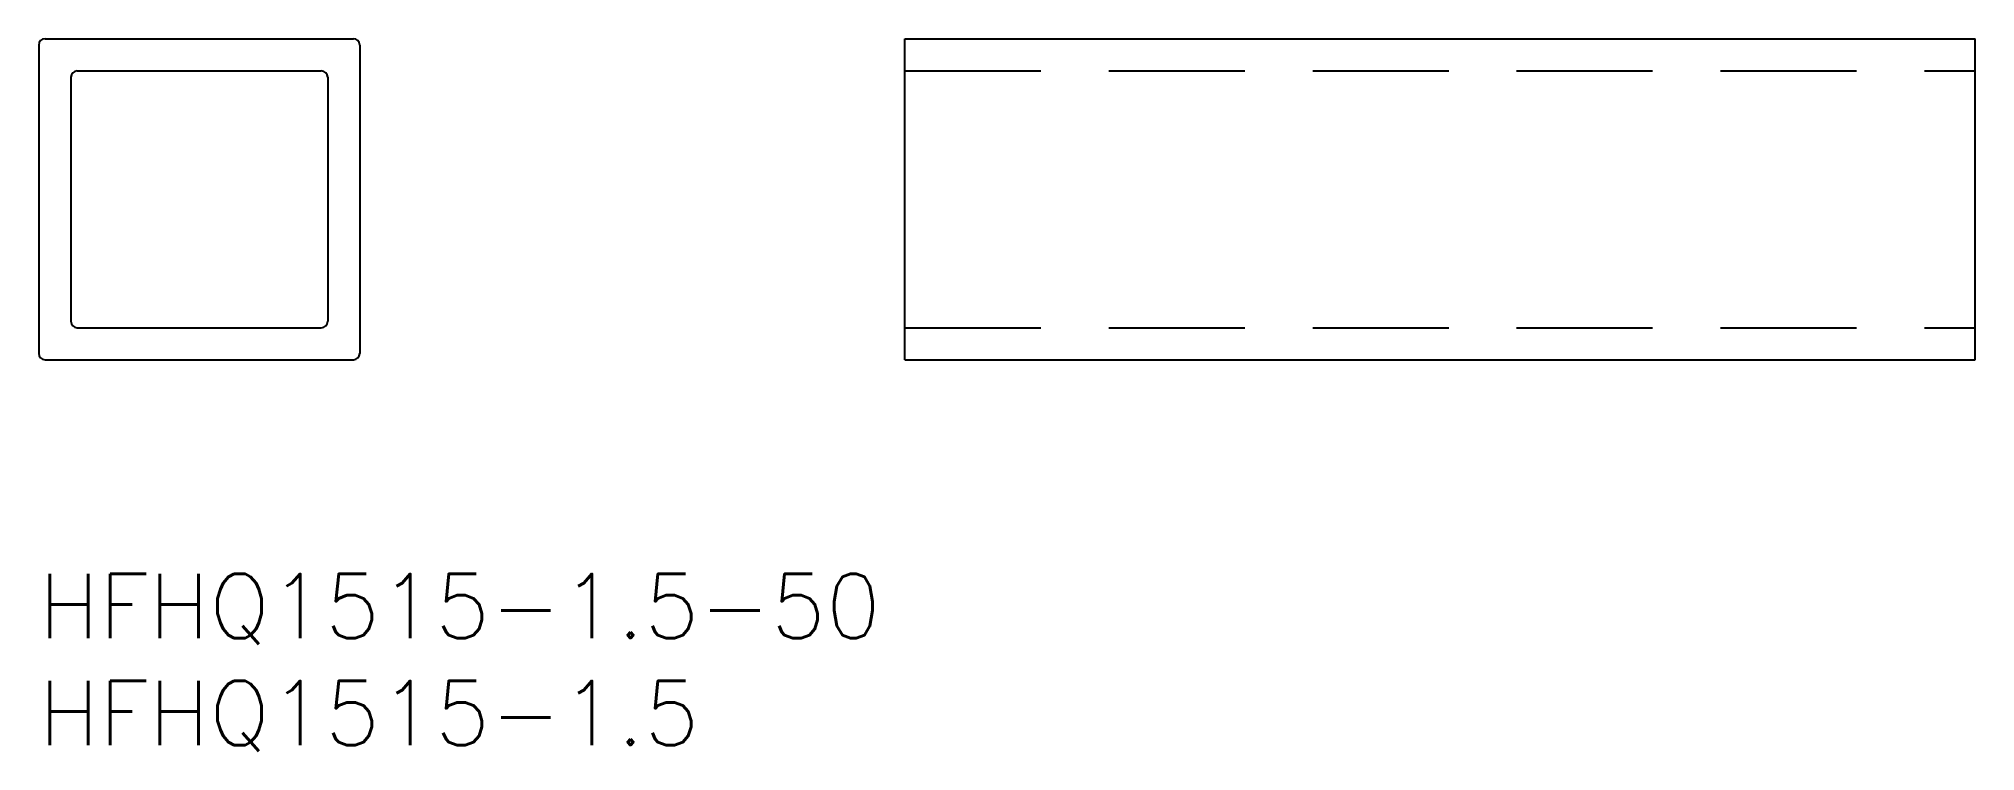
# Model space of a CAD drawing. Extents: x 0 to 90.5, y -8.3 to 25.
import ezdxf

# ---------------------------------------------------------------- set-up
doc = ezdxf.new("R2010")
doc.units = 0
doc.header["$LTSCALE"] = 0.5
doc.linetypes.add('DASHED', pattern=[19.05, 12.7, -6.35])
for name, color, linetype in [('MSM_CONTINUOUS', 7, 'CONTINUOUS'), ('MSM_DASHED', 4, 'DASHED'), ('MSM_PART_NUMBER', 7, 'CONTINUOUS')]:
    doc.layers.add(name, color=color, linetype=linetype)
doc.styles.get("Standard").update_dxf_attribs({"font": 'txt.shx', "height": 3, "bigfont": 'bigfont.shx'})

# ---------------------------------------------------------------- blocks, each defined once
blk = doc.blocks.new('*U2')
at = {"layer": 'MSM_PART_NUMBER'}
blk.add_text('HFHQ1515-1.5-50', height=3, dxfattribs=at).set_placement((0, -3))
blk = doc.blocks.new('*U3')
at = {"layer": 'MSM_PART_NUMBER'}
blk.add_text('HFHQ1515-1.5', height=3, dxfattribs=at).set_placement((0, -8))

msp = doc.modelspace()

# ---------------------------------------------------------------- linework, layer by layer
at = {"layer": 'MSM_CONTINUOUS'}
for p, q in [((0, 24.7), (0, 10.3)), ((0.3, 25), (14.7, 25)), ((15, 24.7), (15, 10.3)), ((40.467, 25), (90.467, 25)), ((40.467, 10), (40.467, 25)), ((90.467, 10), (90.467, 25)), ((1.5, 23.2), (1.5, 11.8)), ((1.8, 23.5), (13.2, 23.5)), ((13.5, 23.2), (13.5, 11.8)), ((1.8, 11.5), (13.2, 11.5)), ((0.3, 10), (14.7, 10)), ((40.467, 10), (90.467, 10))]:
    msp.add_line(p, q, dxfattribs=at)
for centre, start, end in [((0.3, 24.7), 90, 180), ((14.7, 24.7), 0, 90), ((1.8, 23.2), 90, 180), ((13.2, 23.2), 0, 90), ((1.8, 11.8), 180, 270), ((13.2, 11.8), 270, 0), ((0.3, 10.3), 180, 270), ((14.7, 10.3), 270, 0)]:
    msp.add_arc(centre, 0.3, start, end, dxfattribs=at)
at = {"layer": 'MSM_DASHED'}
for p, q in [((40.467, 23.5), (90.467, 23.5)), ((40.467, 11.5), (90.467, 11.5))]:
    msp.add_line(p, q, dxfattribs=at)

# ---------------------------------------------------------------- block references
at = {"layer": 'MSM_CONTINUOUS'}
for name in ['*U2', '*U3']:
    msp.add_blockref(name, (0, 0), dxfattribs=at)

doc.saveas('drawing.dxf')
